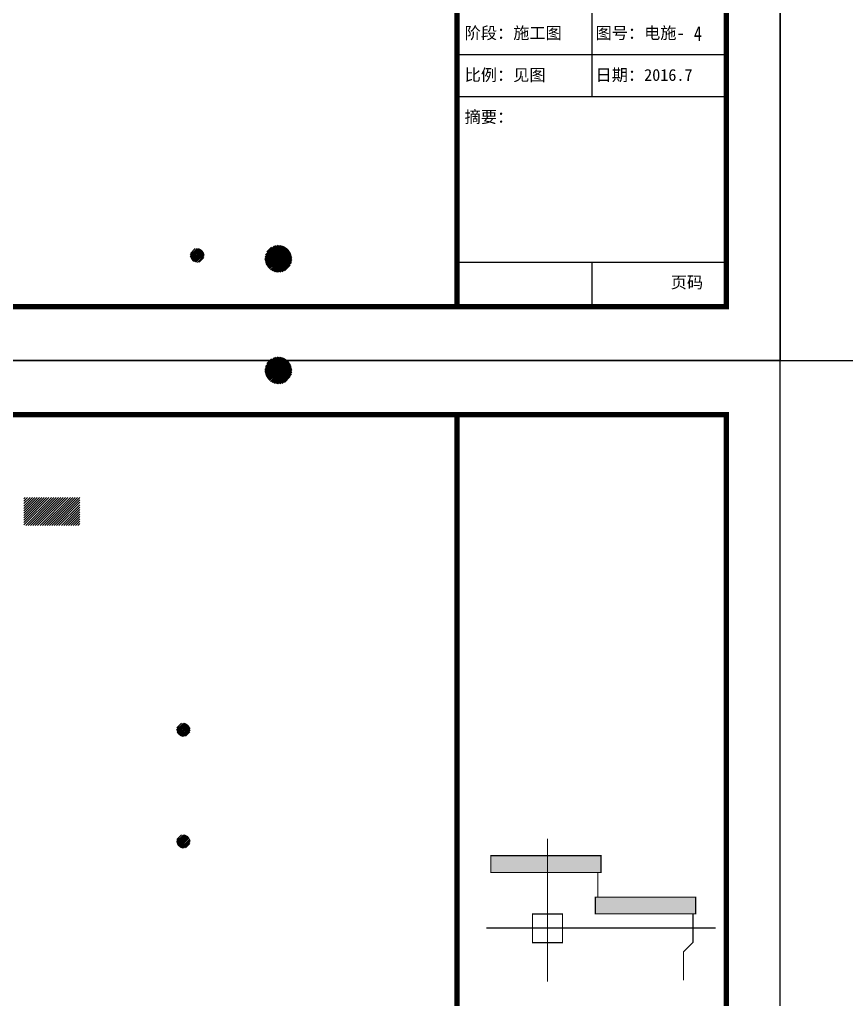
# Model space of a CAD drawing. Extents: x -137808 to 103746506, y -332957 to -111547.
# Drawn here: x 156819 to 172146, y -202586 to -184427 of the extents above; entities that cross this region are included whole.
import ezdxf

# ---------------------------------------------------------------- set-up
doc = ezdxf.new("R2010")
doc.units = 0
doc.header["$LTSCALE"] = 25
doc.header["$MEASUREMENT"] = 0
doc.layers.get('0').update_dxf_attribs({"linetype": 'CONTINUOUS'})
doc.layers.add('PUB_TITLE', color=4, linetype='CONTINUOUS')
doc.layers.add('电-强电平面-箭头', color=3, linetype='CONTINUOUS')
doc.styles.add('-楷体_GB2312', font='', dxfattribs={"width": 0.8})
doc.styles.add('IDQSTYLE', font='txt.shx', dxfattribs={"width": 0.7, "bigfont": 'hztxt.shx'})
doc.styles.add('仿宋', font='')
doc.styles.get('-楷体_GB2312').set_extended_font_data('KaiTi_GB2312')
doc.styles.get('仿宋').set_extended_font_data('FangSong')

# ---------------------------------------------------------------- blocks, each defined once
blk = doc.blocks.new('tjnhty')
h = blk.add_hatch(color=256)
h.paths.add_polyline_path([(1269236, -1740829), (1268183, -1740829), (1268183, -1741139), (1269236, -1741139)])
h.paths.add_polyline_path([(1270227, -1740829), (1269236, -1740829), (1269236, -1741139), (1270227, -1741139)])
h.paths.add_polyline_path([(1271982, -1741597), (1270122, -1741597), (1270122, -1741907), (1271982, -1741907)])
for p, q in [((1270054, -1767203), (1270054, -1768757)), ((1267557, -1767980), (1272551, -1767980)), ((1267557, -1768757), (1272551, -1768757)), ((1267557, -1771828), (1272551, -1771828)), ((1270054, -1771828), (1270054, -1772653))]:
    blk.add_line(p, q)
at = {"const_width": 100}
blk.add_lwpolyline([(1267557, -1732653), (1267557, -1772653)], dxfattribs=at)
blk.add_lwpolyline([(1267557, -1732653), (1272551, -1732653), (1272551, -1772653), (1267557, -1772653)], close=True, dxfattribs=at)
at = {"color": 7, "const_width": 21.1}
for points in [[(1269236, -1740513), (1269236, -1743161)], [(1270169, -1741139), (1270169, -1741597)], [(1268963, -1741909), (1269514, -1741909), (1269514, -1742439), (1268958, -1742439), (1268958, -1741899)], [(1271932, -1741907), (1271932, -1742435), (1271756, -1742610), (1271756, -1743141)], [(1268104, -1742168), (1272355, -1742168)]]:
    blk.add_lwpolyline(points, dxfattribs=at)
for points in [[(1268183, -1740829), (1270227, -1740829), (1270227, -1741139), (1268183, -1741139)], [(1270122, -1741597), (1271982, -1741597), (1271982, -1741907), (1270122, -1741907)]]:
    blk.add_lwpolyline(points, close=True, dxfattribs=at)
at = {"style": '仿宋'}
for s, p in [('阶段：施工图', (1267699, -1767691)), ('图号：电施-', (1270126, -1767691)), ('比例：见图', (1267699, -1768469)), ('日期：2016.7', (1270126, -1768469)), ('摘要：', (1267699, -1769246)), ('页码', (1271520, -1772312))]:
    blk.add_text(s, height=220, dxfattribs=at).set_placement(p)
blk = doc.blocks.new('*X')
at = {"color": 0, "linetype": 'Continuous'}
for p, q in [((192.59, 446.72), (193.93, 448.06)), ((192.59, 446.72), (193.87, 448.01)), ((192.65, 447.21), (193.44, 448)), ((192.65, 446.36), (194.23, 447.94)), ((192.67, 446.38), (194.27, 447.98)), ((192.69, 447.24), (193.35, 447.91)), ((192.79, 446.07), (194.52, 447.8)), ((192.81, 446.1), (194.55, 447.84)), ((192.98, 445.84), (194.75, 447.61)), ((193.01, 445.87), (194.78, 447.64)), ((193.23, 445.66), (194.93, 447.37)), ((193.27, 445.7), (194.95, 447.39)), ((193.53, 445.54), (195.05, 447.06)), ((193.58, 445.59), (195.06, 447.07)), ((193.92, 445.51), (195.08, 446.67)), ((193.98, 445.57), (195.08, 446.67)), ((194.61, 445.77), (194.82, 445.99)), ((163.77, 434.88), (163.89, 435)), ((163.77, 434.45), (164.18, 434.86)), ((163.77, 434.03), (164.46, 434.72)), ((163.77, 433.6), (164.74, 434.57)), ((163.77, 433.18), (165.02, 434.43)), ((170.12, 431.89), (172.8, 434.58)), ((170.4, 431.75), (173.65, 435)), ((170.68, 431.6), (173.77, 434.69)), ((163.77, 432.76), (165.31, 434.29)), ((163.77, 432.33), (165.59, 434.15)), ((163.77, 431.91), (165.87, 434.01)), ((163.77, 431.48), (166.16, 433.87)), ((163.77, 431.06), (166.44, 433.73)), ((163.77, 430.63), (166.72, 433.58)), ((163.77, 430.21), (167, 433.44)), ((164.32, 430.33), (167.29, 433.3)), ((165.17, 430.76), (167.57, 433.16)), ((166.02, 431.18), (167.85, 433.02)), ((166.86, 431.61), (168.14, 432.88)), ((167.71, 432.03), (168.42, 432.74)), ((168.56, 432.45), (168.7, 432.59)), ((168.98, 432.45), (169.41, 432.88)), ((169.27, 432.31), (170.26, 433.3)), ((169.55, 432.17), (171.11, 433.73)), ((169.83, 432.03), (171.96, 434.15)), ((170.96, 431.46), (173.77, 434.27)), ((171.25, 431.32), (173.77, 433.85)), ((171.53, 431.18), (173.77, 433.42)), ((171.81, 431.04), (173.77, 433)), ((172.1, 430.9), (173.77, 432.57)), ((172.38, 430.76), (173.77, 432.15)), ((172.66, 430.61), (173.77, 431.72)), ((172.94, 430.47), (173.77, 431.3)), ((173.23, 430.33), (173.77, 430.88)), ((173.51, 430.19), (173.77, 430.45)), ((232.27, 320.09), (237.18, 325)), ((232.27, 320.51), (236.75, 325)), ((232.27, 320.94), (236.33, 325)), ((232.27, 321.36), (235.9, 325)), ((232.27, 321.79), (235.48, 325)), ((232.27, 322.21), (235.06, 325)), ((232.27, 322.63), (234.63, 325)), ((232.27, 323.06), (234.21, 325)), ((232.27, 323.48), (233.78, 325)), ((232.27, 323.91), (233.36, 325)), ((232.27, 324.33), (232.93, 325)), ((232.27, 324.76), (232.51, 325)), ((232.6, 320), (237.6, 325)), ((233.02, 320), (238.02, 325)), ((233.45, 320), (238.45, 325)), ((233.87, 320), (238.87, 325)), ((234.3, 320), (239.3, 325)), ((234.72, 320), (239.72, 325)), ((235.15, 320), (240.15, 325)), ((235.57, 320), (240.57, 325)), ((235.99, 320), (240.99, 325)), ((236.42, 320), (241.42, 325)), ((236.84, 320), (241.84, 325)), ((237.27, 320), (242.27, 325)), ((237.69, 320), (242.27, 324.57)), ((238.12, 320), (242.27, 324.15)), ((238.54, 320), (242.27, 323.72)), ((238.96, 320), (242.27, 323.3)), ((239.39, 320), (242.27, 322.88)), ((239.81, 320), (242.27, 322.45)), ((240.24, 320), (242.27, 322.03)), ((240.66, 320), (242.27, 321.6)), ((241.09, 320), (242.27, 321.18)), ((241.51, 320), (242.27, 320.75)), ((241.93, 320), (242.27, 320.33)), ((278.36, 223.2), (280.79, 225.63)), ((278.36, 222.93), (281.06, 225.62)), ((278.39, 223.51), (280.47, 225.6)), ((278.4, 222.68), (281.31, 225.59)), ((278.47, 223.88), (280.11, 225.52)), ((278.69, 224.39), (279.6, 225.29)), ((279.61, 223.04), (280.95, 224.38)), ((279.62, 223.34), (280.65, 224.37)), ((279.65, 222.8), (281.19, 224.34)), ((279.73, 222.59), (281.39, 224.26)), ((279.79, 223.79), (280.2, 224.2)), ((280.2, 224.2), (281.54, 225.54)), ((280.65, 224.37), (281.75, 225.47)), ((280.95, 224.38), (281.95, 225.38)), ((281.19, 224.34), (282.13, 225.28)), ((281.39, 224.26), (282.3, 225.17)), ((281.57, 224.16), (282.46, 225.05)), ((281.73, 224.03), (282.61, 224.91)), ((281.86, 223.88), (282.75, 224.77)), ((281.97, 223.7), (282.87, 224.61)), ((282.05, 223.5), (282.99, 224.44)), ((282.1, 223.27), (283.09, 224.26)), ((278.45, 222.45), (279.79, 223.79)), ((278.52, 222.24), (279.62, 223.34)), ((278.61, 222.04), (279.61, 223.04)), ((278.71, 221.86), (279.65, 222.8)), ((278.82, 221.68), (279.73, 222.59)), ((279.83, 222.42), (281.57, 224.16)), ((279.94, 223.09), (280.9, 224.05)), ((279.96, 222.26), (281.73, 224.03)), ((279.99, 222.85), (281.14, 224)), ((279.99, 223.42), (280.57, 224)), ((280.07, 222.66), (281.33, 223.91)), ((280.11, 222.13), (281.86, 223.88)), ((280.2, 222.5), (281.49, 223.79)), ((280.29, 222.02), (281.97, 223.7)), ((280.35, 222.37), (281.62, 223.64)), ((280.36, 220.68), (283.31, 223.63)), ((280.49, 221.94), (282.05, 223.5)), ((280.54, 222.27), (281.71, 223.45)), ((280.61, 220.65), (283.34, 223.38)), ((280.72, 221.89), (282.1, 223.27)), ((280.77, 222.22), (281.77, 223.22)), ((280.88, 220.63), (283.36, 223.11)), ((281.01, 221.89), (282.1, 222.98)), ((281.08, 222.24), (281.74, 222.91)), ((281.18, 220.65), (283.33, 222.81)), ((281.41, 222.01), (281.98, 222.58)), ((281.54, 220.73), (283.26, 222.45)), ((281.98, 222.58), (283.25, 223.85)), ((282.1, 222.98), (283.18, 224.06)), ((278.94, 221.52), (279.83, 222.42)), ((279.08, 221.38), (279.96, 222.26)), ((279.22, 221.24), (280.11, 222.13)), ((279.38, 221.11), (280.29, 222.02)), ((279.55, 221), (280.49, 221.94)), ((279.73, 220.9), (280.72, 221.89)), ((279.93, 220.81), (281.01, 221.89)), ((280.14, 220.74), (281.41, 222.01)), ((282.01, 220.91), (283.07, 221.98)), ((159.6, 156.77), (159.62, 156.79)), ((159.66, 156.55), (159.91, 156.79)), ((159.75, 156.35), (160.19, 156.79)), ((159.84, 156.17), (160.47, 156.79)), ((159.95, 155.99), (160.75, 156.79)), ((160.08, 155.83), (161.04, 156.79)), ((160.21, 155.68), (161.32, 156.79)), ((160.35, 155.55), (161.6, 156.79)), ((160.51, 155.42), (161.89, 156.79)), ((160.68, 155.3), (162.17, 156.79)), ((160.86, 155.2), (162.45, 156.79)), ((161.05, 155.11), (162.73, 156.79)), ((161.26, 155.03), (163.02, 156.79)), ((161.48, 154.98), (163.3, 156.79)), ((161.72, 154.93), (163.58, 156.79)), ((161.99, 154.92), (163.87, 156.79)), ((162.29, 154.93), (164.49, 157.14)), ((162.63, 155), (164.43, 156.79)), ((163.08, 155.16), (164.27, 156.35)), ((262, 135.85), (263.24, 137.09)), ((262, 135.85), (263.24, 137.09)), ((262, 135.85), (263.24, 137.09)), ((262, 135.85), (263.24, 137.09)), ((262.02, 135.59), (263.5, 137.07)), ((262.02, 135.59), (263.5, 137.07)), ((262.02, 135.59), (263.5, 137.07)), ((262.02, 135.59), (263.5, 137.07)), ((262.05, 136.18), (262.91, 137.04)), ((262.05, 136.18), (262.91, 137.04)), ((262.05, 136.18), (262.91, 137.04)), ((262.05, 136.18), (262.91, 137.04)), ((262.09, 135.37), (263.71, 137)), ((262.09, 135.37), (263.71, 137)), ((262.09, 135.37), (263.71, 137)), ((262.09, 135.37), (263.71, 137)), ((262.18, 135.19), (263.9, 136.91)), ((262.18, 135.19), (263.9, 136.91)), ((262.18, 135.19), (263.9, 136.91)), ((262.18, 135.19), (263.9, 136.91)), ((262.3, 135.02), (264.07, 136.79)), ((262.3, 135.02), (264.07, 136.79)), ((262.3, 135.02), (264.07, 136.79)), ((262.3, 135.02), (264.07, 136.79)), ((262.44, 134.88), (264.21, 136.64)), ((262.44, 134.88), (264.21, 136.64)), ((262.44, 134.88), (264.21, 136.64)), ((262.44, 134.88), (264.21, 136.64)), ((262.61, 134.77), (264.32, 136.48)), ((262.61, 134.77), (264.32, 136.48)), ((262.61, 134.77), (264.32, 136.48)), ((262.61, 134.77), (264.32, 136.48)), ((262.8, 134.67), (264.42, 136.29)), ((262.8, 134.67), (264.42, 136.29)), ((262.8, 134.67), (264.42, 136.29)), ((262.8, 134.67), (264.42, 136.29)), ((263.02, 134.61), (264.48, 136.07)), ((263.02, 134.61), (264.48, 136.07)), ((263.02, 134.61), (264.48, 136.07)), ((263.02, 134.61), (264.48, 136.07)), ((263.28, 134.59), (264.5, 135.8)), ((263.28, 134.59), (264.5, 135.8)), ((263.28, 134.59), (264.5, 135.8)), ((263.28, 134.59), (264.5, 135.8)), ((263.62, 134.65), (264.44, 135.46)), ((263.62, 134.65), (264.44, 135.46)), ((263.62, 134.65), (264.44, 135.46)), ((263.62, 134.65), (264.44, 135.46))]:
    blk.add_line(p, q, dxfattribs=at)
blk = doc.blocks.new('HC000754')
at = {"color": 0, "linetype": 'Continuous', "xscale": 0.5, "yscale": 0.5, "zscale": 0.5}
blk.add_blockref('*X', (-96.918, -223.407), dxfattribs=at)
at = {"color": 0, "style": 'IDQSTYLE', "width": 0.7}
blk.add_attdef('PSFHATT', (7.527, -0.625), '', height=2.5, dxfattribs=at)
blk = doc.blocks.new('HC000750')
at = {"color": 0, "linetype": 'Continuous', "xscale": 0.5, "yscale": 0.5, "zscale": 0.5}
blk.add_blockref('*X', (-96.918, -223.378), dxfattribs=at)
at = {"color": 0, "style": 'IDQSTYLE', "width": 0.7}
blk.add_attdef('PSFHATT', (2.625, -5.119), '', height=2.5, dxfattribs=at)

msp = doc.modelspace()

# ---------------------------------------------------------------- linework, layer by layer
at = {"layer": 'PUB_TITLE'}
for points in [[(96621, -190747), (170921, -190747), (170921, -148747), (96621, -148747)], [(170921, -190747), (245221, -190747), (245221, -148747), (170921, -148747)], [(96621, -232747), (170921, -232747), (170921, -190747), (96621, -190747)]]:
    msp.add_lwpolyline(points, close=True, dxfattribs=at)
at = {"layer": 'PUB_TITLE', "const_width": 100}
for points in [[(99121, -189747), (169921, -189747), (169921, -149747), (99121, -149747)], [(99121, -231747), (169921, -231747), (169921, -191747), (99121, -191747)]]:
    msp.add_lwpolyline(points, close=True, dxfattribs=at)

# ---------------------------------------------------------------- block references
for p in [(-1102630, 1582906), (-1102630, 1582906), (-1102630, 1540906), (-1102630, 1540906)]:
    msp.add_blockref('tjnhty', p)
at = {"layer": '电-强电平面-箭头', "color": 4}
for name, p, xscale, yscale, zscale in [('HC000750', (152914, -156561), 207.36, 207.36, 207.36), ('HC000754', (152914, -166492), 200, 200, 200), ('HC000754', (152914, -168561), 200, 200, 200), ('HC000750', (152914, -180661), 207.36, 207.36, 207.36)]:
    msp.add_blockref(name, p, dxfattribs=dict(at, xscale=xscale, yscale=yscale, zscale=zscale))

# ---------------------------------------------------------------- texts
at = {"style": '-楷体_GB2312', "width": 0.8}
msp.add_text('4', height=275, dxfattribs=at).set_placement((169318, -184823))

doc.saveas('drawing.dxf')
